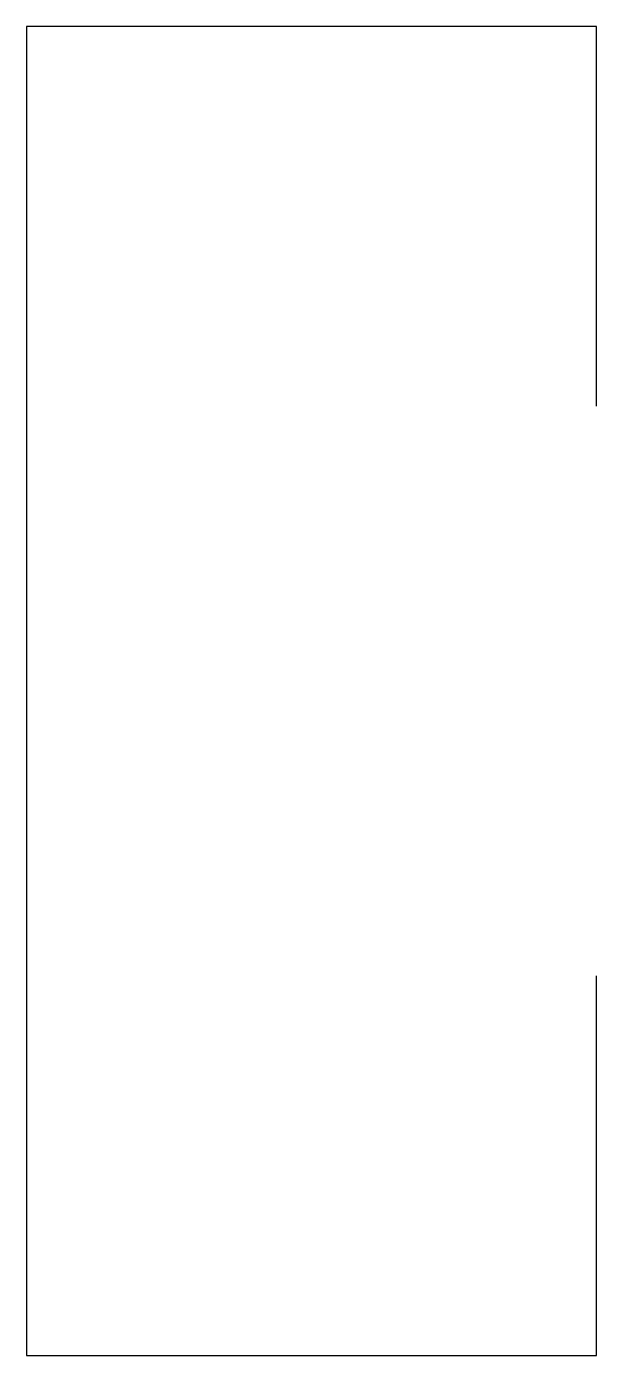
# Model space of a CAD drawing. Header units: inches. Extents: x 132 to 138, y 160.1 to 174.1.
import ezdxf

# ---------------------------------------------------------------- set-up
doc = ezdxf.new("R2010")
doc.units = ezdxf.units.IN
doc.header["$MEASUREMENT"] = 0
doc.layers.add('M101-HVAC-1st-floor', color=7, linetype='Continuous', lineweight=9)

msp = doc.modelspace()

# ---------------------------------------------------------------- linework, layer by layer
at = {"layer": 'M101-HVAC-1st-floor', "lineweight": 30}
for p, q in [((132.037, 174.082), (132.037, 160.082)), ((138.037, 174.082), (132.037, 174.082)), ((138.037, 170.082), (138.037, 174.082)), ((138.037, 160.082), (138.037, 164.082)), ((132.037, 160.082), (138.037, 160.082))]:
    msp.add_line(p, q, dxfattribs=at)

doc.saveas('drawing.dxf')
